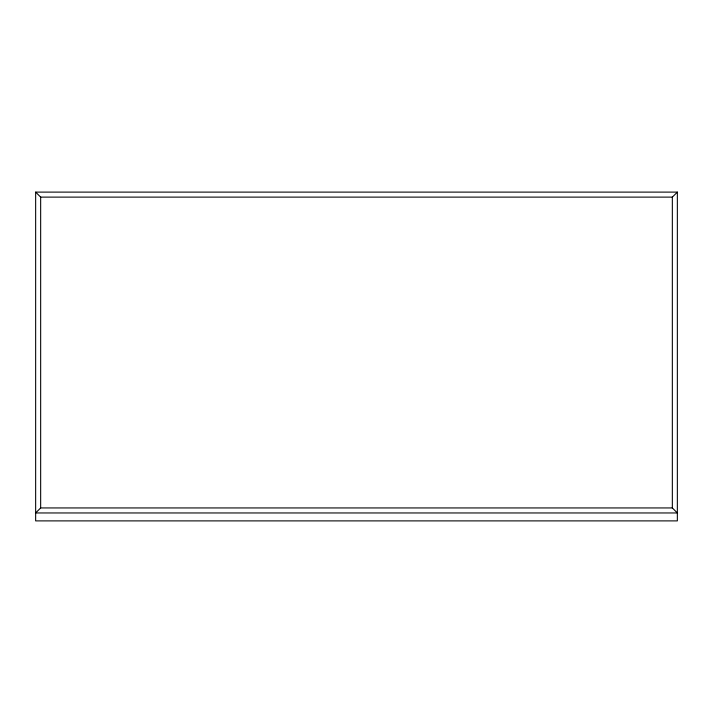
<?xml version="1.0" encoding="UTF-8"?>
<svg xmlns="http://www.w3.org/2000/svg" width="713" height="713" viewBox="0 0 713 713"><rect width="100%" height="100%" fill="white"/><g stroke="black" fill="none" stroke-linecap="round" stroke-linejoin="round"><path stroke-width="1.07" d="M40.659 507.941L35.65 512.959L677.35 512.959L672.341 507.941L40.659 507.941L40.659 197.118L35.65 192.109L35.65 520.891L677.35 520.891L677.35 192.109L35.65 192.109M40.659 197.118L672.341 197.118L677.35 192.109M672.341 197.118L672.341 507.941"/></g></svg>
